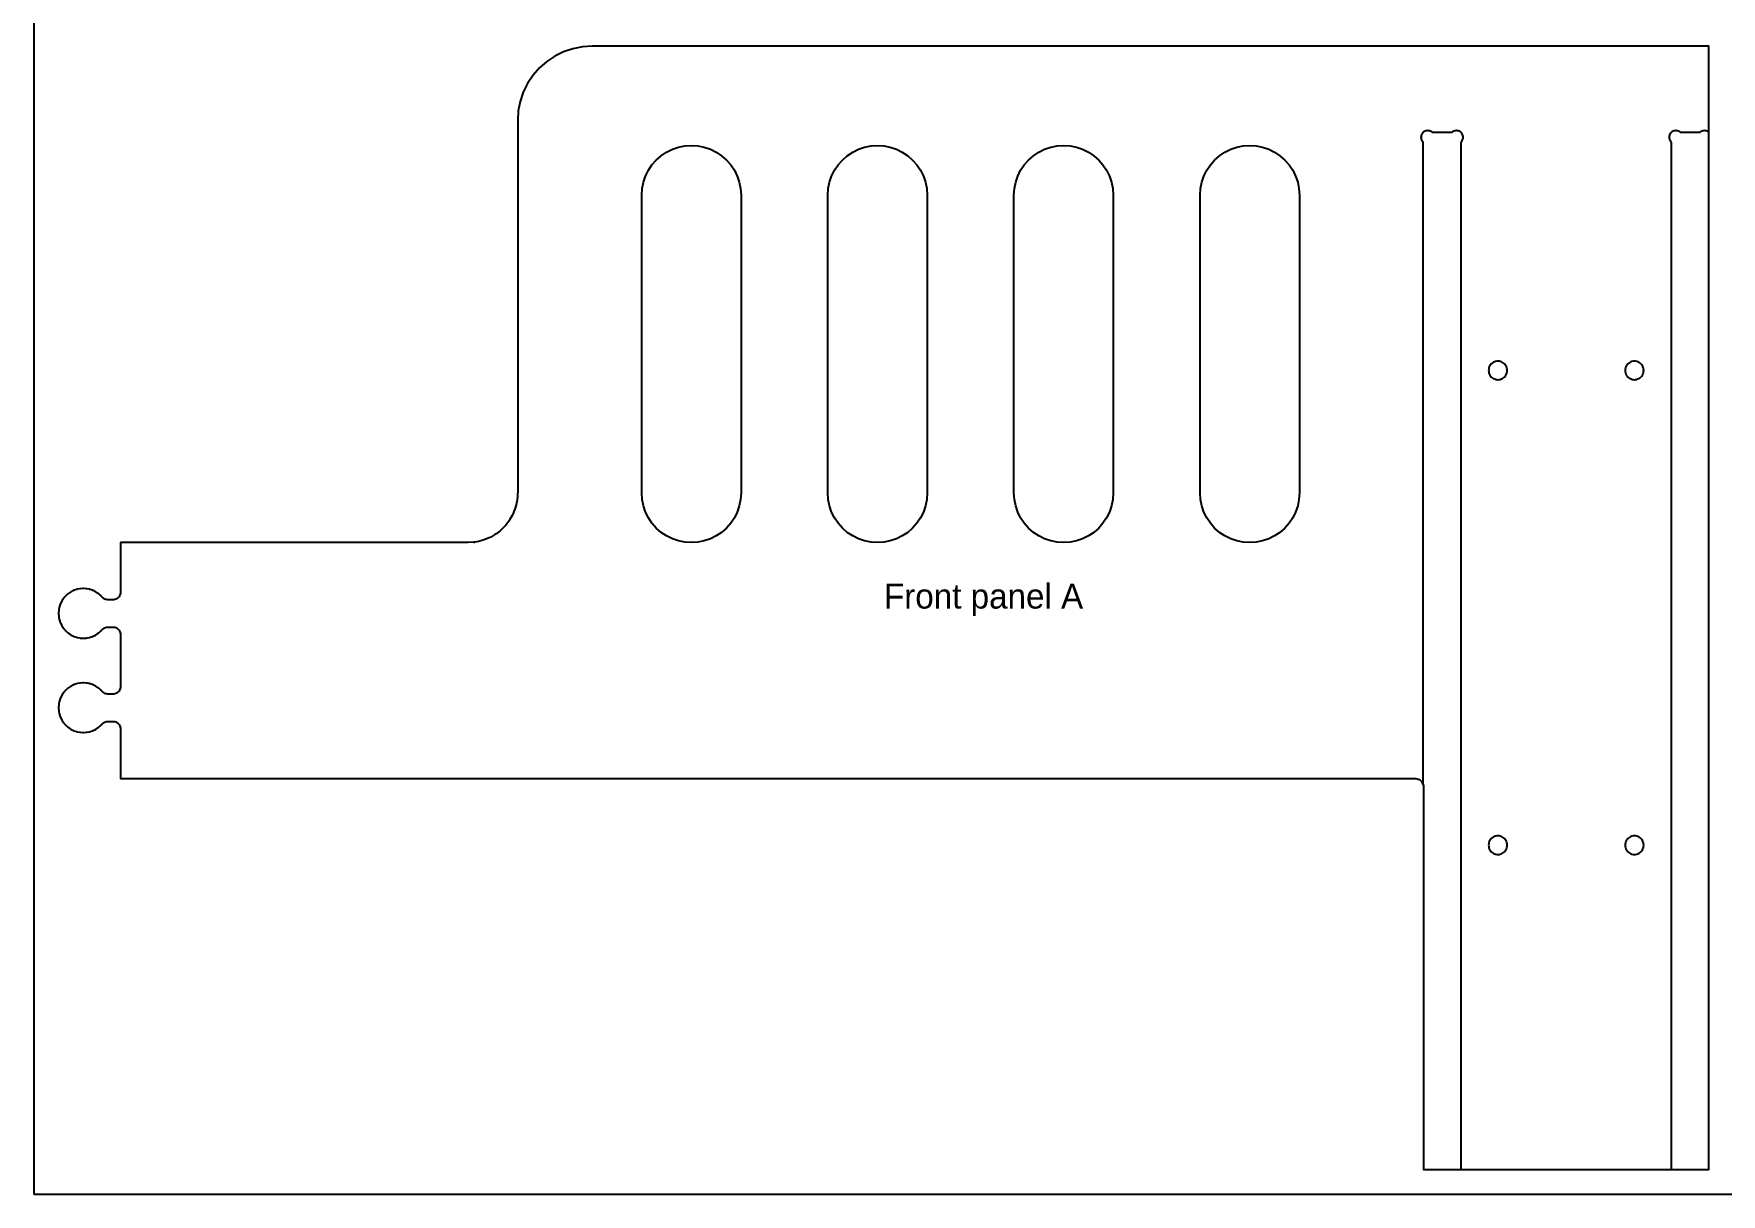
# Model space of a CAD drawing. Header units: inches. Extents: x 0 to 52, y 0 to 48.
# Drawn here: x 0 to 34, y 0 to 23.38 of the extents above; entities that cross this region are included whole.
import ezdxf

# ---------------------------------------------------------------- set-up
doc = ezdxf.new("R2010")
doc.units = ezdxf.units.IN
doc.header["$MEASUREMENT"] = 0
for name, color, linetype in [('CUT_INSIDE', 5, 'Continuous'), ('CUT_OUTSIDE', 1, 'Continuous'), ('LABEL', 3, 'Continuous'), ('POCKET_0.375', 4, 'Continuous'), ('POCKET_0.500', 4, 'Continuous'), ('SHEET', 8, 'Continuous')]:
    doc.layers.add(name, color=color, linetype=linetype)

msp = doc.modelspace()

# ---------------------------------------------------------------- linework, layer by layer
at = {"layer": 'CUT_INSIDE'}
for points in [[(14.216, 13.866), (14.174, 13.742), (14.116, 13.625), (14.043, 13.516), (13.957, 13.418), (13.858, 13.332), (13.75, 13.259), (13.632, 13.201), (13.508, 13.159), (13.38, 13.134), (13.25, 13.125), (13.119, 13.134), (12.991, 13.159), (12.867, 13.201), (12.75, 13.259), (12.641, 13.332), (12.543, 13.418), (12.456, 13.516), (12.384, 13.625), (12.326, 13.742), (12.284, 13.866), (12.258, 13.994), (12.25, 14.125), (12.25, 20.125), (12.258, 20.256), (12.284, 20.384), (12.326, 20.508), (12.384, 20.625), (12.456, 20.734), (12.543, 20.832), (12.641, 20.918), (12.75, 20.991), (12.867, 21.049), (12.991, 21.091), (13.119, 21.116), (13.25, 21.125), (13.38, 21.116), (13.508, 21.091), (13.632, 21.049), (13.75, 20.991), (13.858, 20.918), (13.957, 20.832), (14.043, 20.734), (14.116, 20.625), (14.174, 20.508), (14.216, 20.384), (14.241, 20.256), (14.25, 20.125), (14.25, 14.125), (14.241, 13.994)], [(17.966, 13.866), (17.924, 13.742), (17.866, 13.625), (17.793, 13.516), (17.707, 13.418), (17.608, 13.332), (17.5, 13.259), (17.382, 13.201), (17.258, 13.159), (17.13, 13.134), (17, 13.125), (16.869, 13.134), (16.741, 13.159), (16.617, 13.201), (16.5, 13.259), (16.391, 13.332), (16.293, 13.418), (16.206, 13.516), (16.134, 13.625), (16.076, 13.742), (16.034, 13.866), (16.008, 13.994), (16, 14.125), (16, 20.125), (16.008, 20.256), (16.034, 20.384), (16.076, 20.508), (16.134, 20.625), (16.206, 20.734), (16.293, 20.832), (16.391, 20.918), (16.5, 20.991), (16.617, 21.049), (16.741, 21.091), (16.869, 21.116), (17, 21.125), (17.13, 21.116), (17.258, 21.091), (17.382, 21.049), (17.5, 20.991), (17.608, 20.918), (17.707, 20.832), (17.793, 20.734), (17.866, 20.625), (17.924, 20.508), (17.966, 20.384), (17.991, 20.256), (18, 20.125), (18, 14.125), (17.991, 13.994)], [(21.716, 13.866), (21.674, 13.742), (21.616, 13.625), (21.543, 13.516), (21.457, 13.418), (21.358, 13.332), (21.25, 13.259), (21.132, 13.201), (21.008, 13.159), (20.88, 13.134), (20.75, 13.125), (20.619, 13.134), (20.491, 13.159), (20.367, 13.201), (20.25, 13.259), (20.141, 13.332), (20.043, 13.418), (19.956, 13.516), (19.884, 13.625), (19.826, 13.742), (19.784, 13.866), (19.758, 13.994), (19.75, 14.125), (19.75, 20.125), (19.758, 20.256), (19.784, 20.384), (19.826, 20.508), (19.884, 20.625), (19.956, 20.734), (20.043, 20.832), (20.141, 20.918), (20.25, 20.991), (20.367, 21.049), (20.491, 21.091), (20.619, 21.116), (20.75, 21.125), (20.88, 21.116), (21.008, 21.091), (21.132, 21.049), (21.25, 20.991), (21.358, 20.918), (21.457, 20.832), (21.543, 20.734), (21.616, 20.625), (21.674, 20.508), (21.716, 20.384), (21.741, 20.256), (21.75, 20.125), (21.75, 14.125), (21.741, 13.994)], [(25.466, 13.866), (25.424, 13.742), (25.366, 13.625), (25.293, 13.516), (25.207, 13.418), (25.108, 13.332), (25, 13.259), (24.882, 13.201), (24.758, 13.159), (24.63, 13.134), (24.5, 13.125), (24.369, 13.134), (24.241, 13.159), (24.117, 13.201), (24, 13.259), (23.891, 13.332), (23.793, 13.418), (23.706, 13.516), (23.634, 13.625), (23.576, 13.742), (23.534, 13.866), (23.508, 13.994), (23.5, 14.125), (23.5, 20.125), (23.508, 20.256), (23.534, 20.384), (23.576, 20.508), (23.634, 20.625), (23.706, 20.734), (23.793, 20.832), (23.891, 20.918), (24, 20.991), (24.117, 21.049), (24.241, 21.091), (24.369, 21.116), (24.5, 21.125), (24.63, 21.116), (24.758, 21.091), (24.882, 21.049), (25, 20.991), (25.108, 20.918), (25.207, 20.832), (25.293, 20.734), (25.366, 20.625), (25.424, 20.508), (25.466, 20.384), (25.491, 20.256), (25.5, 20.125), (25.5, 14.125), (25.491, 13.994)]]:
    msp.add_lwpolyline(points, close=True, dxfattribs=at)
at = {"layer": 'CUT_OUTSIDE'}
msp.add_lwpolyline([(1.75, 13.125), (1.75, 13.12), (1.75, 12.13), (1.748, 12.11), (1.744, 12.09), (1.738, 12.071), (1.729, 12.052), (1.718, 12.036), (1.704, 12.02), (1.689, 12.007), (1.672, 11.996), (1.654, 11.987), (1.635, 11.98), (1.615, 11.976), (1.595, 11.975), (1.498, 11.975), (1.489, 11.975), (1.483, 11.976), (1.465, 11.978), (1.446, 11.982), (1.429, 11.989), (1.412, 11.998), (1.396, 12.009), (1.382, 12.021), (1.38, 12.024), (1.373, 12.031), (1.358, 12.048), (1.357, 12.049), (1.356, 12.05), (1.355, 12.052), (1.351, 12.055), (1.35, 12.057), (1.349, 12.057), (1.347, 12.059), (1.31, 12.091), (1.308, 12.093), (1.308, 12.094), (1.306, 12.095), (1.302, 12.098), (1.3, 12.099), (1.299, 12.1), (1.297, 12.101), (1.256, 12.129), (1.254, 12.13), (1.254, 12.13), (1.251, 12.132), (1.248, 12.134), (1.245, 12.135), (1.245, 12.135), (1.243, 12.137), (1.198, 12.158), (1.196, 12.159), (1.195, 12.16), (1.193, 12.161), (1.189, 12.162), (1.187, 12.163), (1.186, 12.164), (1.183, 12.165), (1.137, 12.18), (1.134, 12.181), (1.134, 12.181), (1.131, 12.182), (1.127, 12.183), (1.124, 12.184), (1.124, 12.184), (1.121, 12.185), (1.073, 12.194), (1.07, 12.195), (1.07, 12.195), (1.067, 12.195), (1.063, 12.196), (1.06, 12.196), (1.059, 12.196), (1.057, 12.196), (1.008, 12.199), (1.005, 12.2), (1.004, 12.2), (1.002, 12.2), (0.998, 12.2), (0.995, 12.2), (0.994, 12.2), (0.992, 12.199), (0.942, 12.196), (0.94, 12.196), (0.939, 12.196), (0.937, 12.196), (0.932, 12.195), (0.93, 12.195), (0.929, 12.195), (0.927, 12.194), (0.878, 12.185), (0.876, 12.184), (0.875, 12.184), (0.872, 12.183), (0.868, 12.182), (0.866, 12.181), (0.865, 12.181), (0.863, 12.18), (0.816, 12.165), (0.813, 12.164), (0.813, 12.163), (0.81, 12.162), (0.806, 12.161), (0.804, 12.16), (0.803, 12.159), (0.801, 12.158), (0.757, 12.137), (0.755, 12.135), (0.754, 12.135), (0.752, 12.134), (0.748, 12.132), (0.746, 12.13), (0.745, 12.13), (0.743, 12.129), (0.702, 12.101), (0.7, 12.1), (0.699, 12.099), (0.697, 12.098), (0.694, 12.095), (0.692, 12.094), (0.691, 12.093), (0.689, 12.091), (0.652, 12.059), (0.65, 12.057), (0.65, 12.057), (0.648, 12.055), (0.645, 12.052), (0.643, 12.05), (0.643, 12.049), (0.641, 12.048), (0.608, 12.01), (0.607, 12.008), (0.606, 12.008), (0.605, 12.006), (0.602, 12.002), (0.6, 12), (0.6, 12), (0.599, 11.998), (0.571, 11.957), (0.57, 11.955), (0.569, 11.954), (0.568, 11.952), (0.566, 11.948), (0.565, 11.946), (0.564, 11.945), (0.563, 11.943), (0.541, 11.898), (0.54, 11.896), (0.54, 11.896), (0.539, 11.893), (0.537, 11.889), (0.536, 11.887), (0.536, 11.886), (0.535, 11.884), (0.519, 11.837), (0.518, 11.835), (0.518, 11.834), (0.518, 11.831), (0.516, 11.827), (0.516, 11.825), (0.516, 11.824), (0.515, 11.822), (0.506, 11.773), (0.505, 11.771), (0.505, 11.77), (0.505, 11.767), (0.504, 11.763), (0.504, 11.761), (0.504, 11.76), (0.503, 11.757), (0.5, 11.708), (0.5, 11.705), (0.5, 11.705), (0.5, 11.702), (0.5, 11.698), (0.5, 11.695), (0.5, 11.695), (0.5, 11.692), (0.503, 11.643), (0.504, 11.64), (0.504, 11.639), (0.504, 11.637), (0.505, 11.633), (0.505, 11.63), (0.505, 11.629), (0.506, 11.627), (0.515, 11.578), (0.516, 11.576), (0.516, 11.575), (0.516, 11.573), (0.518, 11.569), (0.518, 11.566), (0.518, 11.565), (0.519, 11.563), (0.535, 11.516), (0.536, 11.514), (0.536, 11.513), (0.537, 11.511), (0.539, 11.507), (0.54, 11.504), (0.54, 11.504), (0.541, 11.502), (0.563, 11.457), (0.564, 11.455), (0.565, 11.454), (0.566, 11.452), (0.568, 11.448), (0.569, 11.446), (0.57, 11.445), (0.571, 11.443), (0.599, 11.402), (0.6, 11.4), (0.6, 11.4), (0.602, 11.398), (0.605, 11.394), (0.606, 11.392), (0.607, 11.392), (0.608, 11.39), (0.641, 11.352), (0.643, 11.351), (0.643, 11.35), (0.645, 11.348), (0.648, 11.345), (0.65, 11.343), (0.65, 11.343), (0.652, 11.341), (0.689, 11.309), (0.691, 11.307), (0.692, 11.306), (0.694, 11.305), (0.697, 11.302), (0.699, 11.301), (0.7, 11.3), (0.702, 11.299), (0.743, 11.271), (0.745, 11.27), (0.746, 11.27), (0.748, 11.268), (0.752, 11.266), (0.754, 11.265), (0.755, 11.265), (0.757, 11.263), (0.801, 11.242), (0.803, 11.241), (0.804, 11.24), (0.806, 11.239), (0.81, 11.238), (0.813, 11.237), (0.813, 11.236), (0.816, 11.235), (0.863, 11.22), (0.865, 11.219), (0.866, 11.219), (0.868, 11.218), (0.872, 11.217), (0.875, 11.216), (0.876, 11.216), (0.878, 11.215), (0.927, 11.206), (0.929, 11.205), (0.93, 11.205), (0.932, 11.205), (0.937, 11.204), (0.939, 11.204), (0.94, 11.204), (0.942, 11.204), (0.992, 11.201), (0.994, 11.2), (0.995, 11.2), (0.998, 11.2), (1.002, 11.2), (1.004, 11.2), (1.005, 11.2), (1.008, 11.201), (1.057, 11.204), (1.059, 11.204), (1.06, 11.204), (1.063, 11.204), (1.067, 11.205), (1.07, 11.205), (1.07, 11.205), (1.073, 11.206), (1.121, 11.215), (1.124, 11.216), (1.124, 11.216), (1.127, 11.217), (1.131, 11.218), (1.134, 11.219), (1.134, 11.219), (1.137, 11.22), (1.183, 11.235), (1.186, 11.236), (1.187, 11.237), (1.189, 11.238), (1.193, 11.239), (1.195, 11.24), (1.196, 11.241), (1.198, 11.242), (1.243, 11.263), (1.245, 11.265), (1.245, 11.265), (1.248, 11.266), (1.251, 11.268), (1.254, 11.27), (1.254, 11.27), (1.256, 11.271), (1.297, 11.299), (1.299, 11.3), (1.3, 11.301), (1.302, 11.302), (1.306, 11.305), (1.308, 11.306), (1.308, 11.307), (1.31, 11.309), (1.347, 11.341), (1.349, 11.343), (1.35, 11.343), (1.351, 11.345), (1.355, 11.348), (1.356, 11.35), (1.357, 11.351), (1.358, 11.352), (1.372, 11.368), (1.378, 11.375), (1.382, 11.379), (1.396, 11.391), (1.412, 11.402), (1.428, 11.411), (1.446, 11.418), (1.464, 11.422), (1.483, 11.424), (1.487, 11.425), (1.496, 11.425), (1.595, 11.425), (1.615, 11.424), (1.635, 11.42), (1.654, 11.413), (1.672, 11.404), (1.689, 11.393), (1.704, 11.38), (1.718, 11.364), (1.729, 11.347), (1.738, 11.329), (1.744, 11.31), (1.748, 11.29), (1.75, 11.27), (1.75, 10.23), (1.748, 10.21), (1.744, 10.19), (1.738, 10.171), (1.729, 10.152), (1.718, 10.136), (1.704, 10.12), (1.689, 10.107), (1.672, 10.096), (1.654, 10.087), (1.635, 10.08), (1.615, 10.076), (1.595, 10.075), (1.497, 10.075), (1.488, 10.075), (1.483, 10.076), (1.464, 10.078), (1.446, 10.082), (1.428, 10.089), (1.412, 10.098), (1.396, 10.109), (1.382, 10.121), (1.38, 10.124), (1.373, 10.131), (1.358, 10.148), (1.357, 10.149), (1.356, 10.15), (1.355, 10.152), (1.351, 10.155), (1.35, 10.157), (1.349, 10.157), (1.347, 10.159), (1.31, 10.191), (1.308, 10.193), (1.308, 10.194), (1.306, 10.195), (1.302, 10.198), (1.3, 10.199), (1.299, 10.2), (1.297, 10.201), (1.256, 10.229), (1.254, 10.23), (1.254, 10.23), (1.251, 10.232), (1.248, 10.234), (1.245, 10.235), (1.245, 10.235), (1.243, 10.237), (1.198, 10.258), (1.196, 10.259), (1.195, 10.26), (1.193, 10.261), (1.189, 10.262), (1.187, 10.263), (1.186, 10.264), (1.183, 10.265), (1.137, 10.28), (1.134, 10.281), (1.134, 10.281), (1.131, 10.282), (1.127, 10.283), (1.124, 10.284), (1.124, 10.284), (1.121, 10.285), (1.073, 10.294), (1.07, 10.295), (1.07, 10.295), (1.067, 10.295), (1.063, 10.296), (1.06, 10.296), (1.059, 10.296), (1.057, 10.296), (1.008, 10.299), (1.005, 10.3), (1.004, 10.3), (1.002, 10.3), (0.998, 10.3), (0.995, 10.3), (0.994, 10.3), (0.992, 10.299), (0.942, 10.296), (0.94, 10.296), (0.939, 10.296), (0.937, 10.296), (0.932, 10.295), (0.93, 10.295), (0.929, 10.295), (0.927, 10.294), (0.878, 10.285), (0.876, 10.284), (0.875, 10.284), (0.872, 10.283), (0.868, 10.282), (0.866, 10.281), (0.865, 10.281), (0.863, 10.28), (0.816, 10.265), (0.813, 10.264), (0.813, 10.263), (0.81, 10.262), (0.806, 10.261), (0.804, 10.26), (0.803, 10.259), (0.801, 10.258), (0.757, 10.237), (0.755, 10.235), (0.754, 10.235), (0.752, 10.234), (0.748, 10.232), (0.746, 10.23), (0.745, 10.23), (0.743, 10.229), (0.702, 10.201), (0.7, 10.2), (0.699, 10.199), (0.697, 10.198), (0.694, 10.195), (0.692, 10.194), (0.691, 10.193), (0.689, 10.191), (0.652, 10.159), (0.65, 10.157), (0.65, 10.157), (0.648, 10.155), (0.645, 10.152), (0.643, 10.15), (0.643, 10.149), (0.641, 10.148), (0.608, 10.11), (0.607, 10.108), (0.606, 10.108), (0.605, 10.106), (0.602, 10.102), (0.6, 10.1), (0.6, 10.1), (0.599, 10.098), (0.571, 10.057), (0.57, 10.055), (0.569, 10.054), (0.568, 10.052), (0.566, 10.048), (0.565, 10.046), (0.564, 10.045), (0.563, 10.043), (0.541, 9.998), (0.54, 9.996), (0.54, 9.996), (0.539, 9.993), (0.537, 9.989), (0.536, 9.987), (0.536, 9.986), (0.535, 9.984), (0.519, 9.937), (0.518, 9.935), (0.518, 9.934), (0.518, 9.931), (0.516, 9.927), (0.516, 9.925), (0.516, 9.924), (0.515, 9.922), (0.506, 9.873), (0.505, 9.871), (0.505, 9.87), (0.505, 9.867), (0.504, 9.863), (0.504, 9.861), (0.504, 9.86), (0.503, 9.857), (0.5, 9.808), (0.5, 9.805), (0.5, 9.805), (0.5, 9.802), (0.5, 9.798), (0.5, 9.795), (0.5, 9.795), (0.5, 9.792), (0.503, 9.743), (0.504, 9.74), (0.504, 9.739), (0.504, 9.737), (0.505, 9.733), (0.505, 9.73), (0.505, 9.729), (0.506, 9.727), (0.515, 9.678), (0.516, 9.676), (0.516, 9.675), (0.516, 9.673), (0.518, 9.669), (0.518, 9.666), (0.518, 9.665), (0.519, 9.663), (0.535, 9.616), (0.536, 9.614), (0.536, 9.613), (0.537, 9.611), (0.539, 9.607), (0.54, 9.604), (0.54, 9.604), (0.541, 9.602), (0.563, 9.557), (0.564, 9.555), (0.565, 9.554), (0.566, 9.552), (0.568, 9.548), (0.569, 9.546), (0.57, 9.545), (0.571, 9.543), (0.599, 9.502), (0.6, 9.5), (0.6, 9.5), (0.602, 9.498), (0.605, 9.494), (0.606, 9.492), (0.607, 9.492), (0.608, 9.49), (0.641, 9.452), (0.643, 9.451), (0.643, 9.45), (0.645, 9.448), (0.648, 9.445), (0.65, 9.443), (0.65, 9.443), (0.652, 9.441), (0.689, 9.409), (0.691, 9.407), (0.692, 9.406), (0.694, 9.405), (0.697, 9.402), (0.699, 9.401), (0.7, 9.4), (0.702, 9.399), (0.743, 9.371), (0.745, 9.37), (0.746, 9.37), (0.748, 9.368), (0.752, 9.366), (0.754, 9.365), (0.755, 9.365), (0.757, 9.363), (0.801, 9.342), (0.803, 9.341), (0.804, 9.34), (0.806, 9.339), (0.81, 9.338), (0.813, 9.337), (0.813, 9.336), (0.816, 9.335), (0.863, 9.32), (0.865, 9.319), (0.866, 9.319), (0.868, 9.318), (0.872, 9.317), (0.875, 9.316), (0.876, 9.316), (0.878, 9.315), (0.927, 9.306), (0.929, 9.305), (0.93, 9.305), (0.932, 9.305), (0.937, 9.304), (0.939, 9.304), (0.94, 9.304), (0.942, 9.304), (0.992, 9.301), (0.994, 9.3), (0.995, 9.3), (0.998, 9.3), (1.002, 9.3), (1.004, 9.3), (1.005, 9.3), (1.008, 9.301), (1.057, 9.304), (1.059, 9.304), (1.06, 9.304), (1.063, 9.304), (1.067, 9.305), (1.07, 9.305), (1.07, 9.305), (1.073, 9.306), (1.121, 9.315), (1.124, 9.316), (1.124, 9.316), (1.127, 9.317), (1.131, 9.318), (1.134, 9.319), (1.134, 9.319), (1.137, 9.32), (1.183, 9.335), (1.186, 9.336), (1.187, 9.337), (1.189, 9.338), (1.193, 9.339), (1.195, 9.34), (1.196, 9.341), (1.198, 9.342), (1.243, 9.363), (1.245, 9.365), (1.245, 9.365), (1.248, 9.366), (1.251, 9.368), (1.254, 9.37), (1.254, 9.37), (1.256, 9.371), (1.297, 9.399), (1.299, 9.4), (1.3, 9.401), (1.302, 9.402), (1.306, 9.405), (1.308, 9.406), (1.308, 9.407), (1.31, 9.409), (1.347, 9.441), (1.349, 9.443), (1.35, 9.443), (1.351, 9.445), (1.355, 9.448), (1.356, 9.45), (1.357, 9.451), (1.358, 9.452), (1.372, 9.468), (1.378, 9.475), (1.382, 9.479), (1.396, 9.491), (1.412, 9.502), (1.428, 9.511), (1.446, 9.518), (1.464, 9.522), (1.483, 9.524), (1.487, 9.525), (1.496, 9.525), (1.595, 9.525), (1.615, 9.524), (1.635, 9.52), (1.654, 9.513), (1.672, 9.504), (1.689, 9.493), (1.704, 9.48), (1.718, 9.464), (1.729, 9.447), (1.738, 9.429), (1.744, 9.41), (1.748, 9.39), (1.75, 9.37), (1.75, 8.38), (1.75, 8.375), (1.755, 8.375), (2.75, 8.375), (27.825, 8.375), (27.848, 8.374), (27.87, 8.369), (27.892, 8.362), (27.912, 8.352), (27.931, 8.339), (27.948, 8.324), (27.964, 8.307), (27.976, 8.288), (27.986, 8.267), (27.994, 8.245), (27.998, 8.223), (28, 8.2), (28, 0.5), (33.75, 0.5), (33.75, 23.125), (13.75, 23.125), (11.25, 23.125), (11.054, 23.112), (10.861, 23.074), (10.676, 23.011), (10.5, 22.924), (10.337, 22.815), (10.189, 22.686), (10.06, 22.538), (9.951, 22.375), (9.864, 22.199), (9.801, 22.013), (9.763, 21.821), (9.75, 21.625), (9.75, 14.15), (9.748, 14.101), (9.744, 14.043), (9.732, 13.946), (9.725, 13.914), (9.7, 13.82), (9.689, 13.789), (9.652, 13.698), (9.637, 13.669), (9.588, 13.584), (9.57, 13.557), (9.511, 13.479), (9.489, 13.455), (9.42, 13.386), (9.395, 13.364), (9.318, 13.304), (9.29, 13.286), (9.206, 13.237), (9.176, 13.223), (9.086, 13.185), (9.055, 13.175), (8.96, 13.149), (8.928, 13.143), (8.867, 13.135), (8.887, 13.135), (8.88, 13.134), (8.75, 13.125), (2.75, 13.125), (1.755, 13.125)], close=True, dxfattribs=at)
at = {"layer": 'POCKET_0.375'}
for points in [[(28.76, 21.194), (28.771, 21.207), (28.781, 21.222), (28.789, 21.238), (28.795, 21.255), (28.798, 21.272), (28.799, 21.29), (28.798, 21.307), (28.795, 21.324), (28.789, 21.341), (28.781, 21.357), (28.771, 21.372), (28.76, 21.385), (28.746, 21.397), (28.732, 21.406), (28.716, 21.414), (28.699, 21.42), (28.682, 21.423), (28.664, 21.425), (28.647, 21.423), (28.629, 21.42), (28.613, 21.414), (28.597, 21.406), (28.582, 21.397), (28.569, 21.385), (28.181, 21.385), (28.167, 21.397), (28.153, 21.406), (28.137, 21.414), (28.12, 21.42), (28.103, 21.423), (28.085, 21.425), (28.068, 21.423), (28.05, 21.42), (28.033, 21.414), (28.018, 21.406), (28.003, 21.397), (27.99, 21.385), (27.978, 21.372), (27.968, 21.357), (27.96, 21.341), (27.955, 21.324), (27.951, 21.307), (27.95, 21.29), (27.951, 21.272), (27.955, 21.255), (27.96, 21.238), (27.968, 21.222), (27.978, 21.207), (27.99, 21.194), (27.99, 8.257), (27.994, 8.245), (27.998, 8.223), (28, 8.2), (28, 0.5), (28.76, 0.5)], [(33.746, 21.397), (33.732, 21.406), (33.716, 21.414), (33.699, 21.42), (33.682, 21.423), (33.664, 21.425), (33.647, 21.423), (33.629, 21.42), (33.613, 21.414), (33.597, 21.406), (33.582, 21.397), (33.569, 21.385), (33.181, 21.385), (33.167, 21.397), (33.153, 21.406), (33.137, 21.414), (33.12, 21.42), (33.103, 21.423), (33.085, 21.425), (33.068, 21.423), (33.05, 21.42), (33.033, 21.414), (33.018, 21.406), (33.003, 21.397), (32.99, 21.385), (32.978, 21.372), (32.968, 21.357), (32.96, 21.341), (32.955, 21.324), (32.951, 21.307), (32.95, 21.29), (32.951, 21.272), (32.955, 21.255), (32.96, 21.238), (32.968, 21.222), (32.978, 21.207), (32.99, 21.194), (32.99, 0.5), (33.75, 0.5), (33.75, 21.394)]]:
    msp.add_lwpolyline(points, close=True, dxfattribs=at)
at = {"layer": 'POCKET_0.500'}
for points in [[(29.312, 16.594), (29.314, 16.569), (29.319, 16.545), (29.326, 16.522), (29.337, 16.5), (29.351, 16.48), (29.367, 16.461), (29.386, 16.445), (29.406, 16.431), (29.428, 16.421), (29.451, 16.413), (29.475, 16.408), (29.5, 16.406), (29.524, 16.408), (29.548, 16.413), (29.571, 16.421), (29.593, 16.431), (29.614, 16.445), (29.632, 16.461), (29.648, 16.48), (29.662, 16.5), (29.673, 16.522), (29.681, 16.545), (29.686, 16.569), (29.687, 16.594), (29.686, 16.618), (29.681, 16.642), (29.673, 16.666), (29.662, 16.688), (29.648, 16.708), (29.632, 16.726), (29.614, 16.743), (29.593, 16.756), (29.571, 16.767), (29.548, 16.775), (29.524, 16.78), (29.5, 16.781), (29.475, 16.78), (29.451, 16.775), (29.428, 16.767), (29.406, 16.756), (29.386, 16.743), (29.367, 16.726), (29.351, 16.708), (29.337, 16.688), (29.326, 16.666), (29.319, 16.642), (29.314, 16.618)], [(32.062, 16.594), (32.064, 16.569), (32.069, 16.545), (32.076, 16.522), (32.087, 16.5), (32.101, 16.48), (32.117, 16.461), (32.136, 16.445), (32.156, 16.431), (32.178, 16.421), (32.201, 16.413), (32.225, 16.408), (32.25, 16.406), (32.274, 16.408), (32.298, 16.413), (32.321, 16.421), (32.343, 16.431), (32.364, 16.445), (32.382, 16.461), (32.398, 16.48), (32.412, 16.5), (32.423, 16.522), (32.431, 16.545), (32.436, 16.569), (32.437, 16.594), (32.436, 16.618), (32.431, 16.642), (32.423, 16.666), (32.412, 16.688), (32.398, 16.708), (32.382, 16.726), (32.364, 16.743), (32.343, 16.756), (32.321, 16.767), (32.298, 16.775), (32.274, 16.78), (32.25, 16.781), (32.225, 16.78), (32.201, 16.775), (32.178, 16.767), (32.156, 16.756), (32.136, 16.743), (32.117, 16.726), (32.101, 16.708), (32.087, 16.688), (32.076, 16.666), (32.069, 16.642), (32.064, 16.618)], [(29.312, 7.031), (29.314, 7.007), (29.319, 6.983), (29.326, 6.959), (29.337, 6.938), (29.351, 6.917), (29.367, 6.899), (29.386, 6.882), (29.406, 6.869), (29.428, 6.858), (29.451, 6.85), (29.475, 6.845), (29.5, 6.844), (29.524, 6.845), (29.548, 6.85), (29.571, 6.858), (29.593, 6.869), (29.614, 6.882), (29.632, 6.899), (29.648, 6.917), (29.662, 6.938), (29.673, 6.959), (29.681, 6.983), (29.686, 7.007), (29.687, 7.031), (29.686, 7.056), (29.681, 7.08), (29.673, 7.103), (29.662, 7.125), (29.648, 7.145), (29.632, 7.164), (29.614, 7.18), (29.593, 7.194), (29.571, 7.204), (29.548, 7.212), (29.524, 7.217), (29.5, 7.219), (29.475, 7.217), (29.451, 7.212), (29.428, 7.204), (29.406, 7.194), (29.386, 7.18), (29.367, 7.164), (29.351, 7.145), (29.337, 7.125), (29.326, 7.103), (29.319, 7.08), (29.314, 7.056)], [(32.062, 7.031), (32.064, 7.007), (32.069, 6.983), (32.076, 6.959), (32.087, 6.938), (32.101, 6.917), (32.117, 6.899), (32.136, 6.882), (32.156, 6.869), (32.178, 6.858), (32.201, 6.85), (32.225, 6.845), (32.25, 6.844), (32.274, 6.845), (32.298, 6.85), (32.321, 6.858), (32.343, 6.869), (32.364, 6.882), (32.382, 6.899), (32.398, 6.917), (32.412, 6.938), (32.423, 6.959), (32.431, 6.983), (32.436, 7.007), (32.437, 7.031), (32.436, 7.056), (32.431, 7.08), (32.423, 7.103), (32.412, 7.125), (32.398, 7.145), (32.382, 7.164), (32.364, 7.18), (32.343, 7.194), (32.321, 7.204), (32.298, 7.212), (32.274, 7.217), (32.25, 7.219), (32.225, 7.217), (32.201, 7.212), (32.178, 7.204), (32.156, 7.194), (32.136, 7.18), (32.117, 7.164), (32.101, 7.145), (32.087, 7.125), (32.076, 7.103), (32.069, 7.08), (32.064, 7.056)]]:
    msp.add_lwpolyline(points, close=True, dxfattribs=at)
at = {"layer": 'SHEET'}
msp.add_lwpolyline([(0, 0), (48, 0), (48, 48), (0, 48)], close=True, dxfattribs=at)

# ---------------------------------------------------------------- texts
at = {"layer": 'LABEL'}
msp.add_text('Front panel A', height=0.5, dxfattribs=at).set_placement((17.13, 11.797))

doc.saveas('drawing.dxf')
